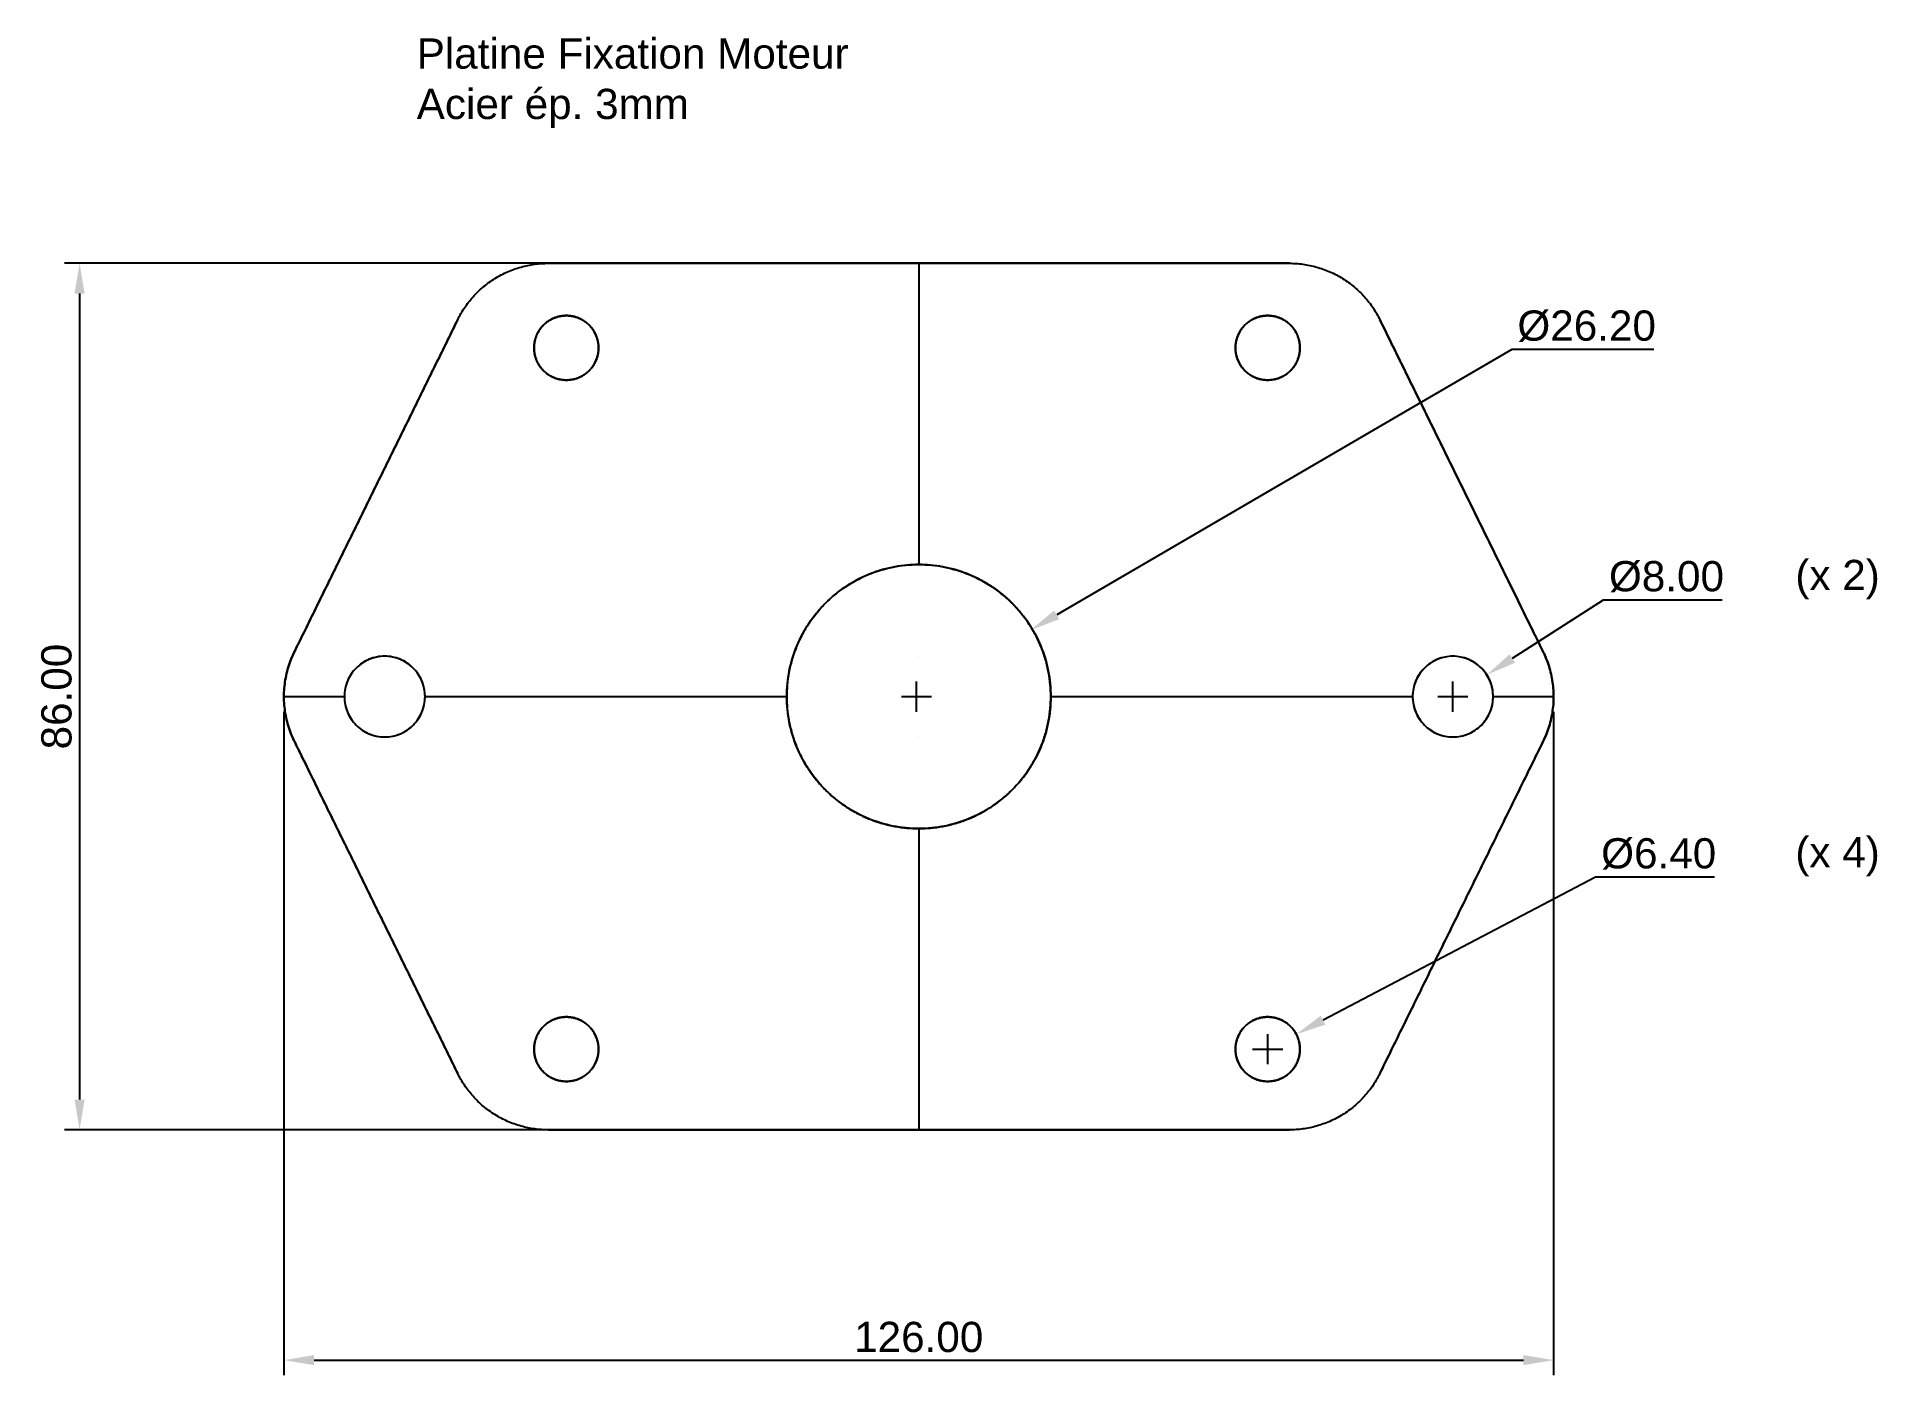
# Model space of a CAD drawing. Header units: millimetres. Extents: x -88 to 95, y -67 to 65.
import ezdxf

# ---------------------------------------------------------------- set-up
doc = ezdxf.new("R2010")
doc.units = ezdxf.units.MM
doc.layers.add('Défaut', color=178, linetype='Continuous', true_color=0x000000)
doc.styles.add('Helvetica Neue Regular', font='')
doc.styles.get('Helvetica Neue Regular').set_extended_font_data('Helvetica Neue')
doc.dimstyles.new('Défaut', dxfattribs={"dimtxt": 3, "dimasz": 3, "dimexe": 1.5, "dimexo": 1.5, "dimgap": 0.75, "dimtad": 1, "dimtoh": 1, "dimzin": 1, "dimdsep": 46, "dimtxsty": 'Helvetica Neue Regular', "dimcen": 1.5, "dimazin": 1, "dimtfac": 1, "dimtdec": 4, "dimtix": 1, "dimtofl": 0, "dimtmove": 1, "dimatfit": 3, "dimfxl": 3, "dimtolj": 1, "dimtzin": 1, "dimarcsym": 0})

# ---------------------------------------------------------------- blocks, each defined once
blk = doc.blocks.new('*D1')
at = {"layer": 'Defpoints', "color": 0}
for p in [(-63, 0), (63, 0), (63, -65.85)]:
    blk.add_point(p, dxfattribs=at)
at = {"layer": 'Défaut', "color": 0, "lineweight": -2}
for p, q in [((-63, -1.5), (-63, -67.35)), ((63, -1.5), (63, -67.35)), ((-60, -65.85), (60, -65.85))]:
    blk.add_line(p, q, dxfattribs=at)
at = {"layer": 'Défaut', "color": 0}
for points in [[(-60, -65.35), (-60, -66.35), (-63, -65.85)], [(60, -66.35), (60, -65.35), (63, -65.85)]]:
    blk.add_solid(points, dxfattribs=at)
at = {"layer": 'Défaut', "color": 0, "insert": (0, -63.57), "char_height": 3, "attachment_point": 5, "style": 'Helvetica Neue Regular'}
blk.add_mtext('\\A1;126.00', dxfattribs=at)
blk = doc.blocks.new('*D2')
at = {"layer": 'Defpoints', "color": 0}
for p in [(11.1, 6.6), (-11.54, -6.6)]:
    blk.add_point(p, dxfattribs=at)
at = {"layer": 'Défaut', "color": 0, "lineweight": -2}
for p, q in [((58.84, 34.43), (13.69, 8.11)), ((72.96, 34.43), (58.84, 34.43))]:
    blk.add_line(p, q, dxfattribs=at)
at = {"layer": 'Défaut', "color": 0}
for p, q in [((-1.72, 0), (1.28, 0)), ((-0.22, -1.5), (-0.22, 1.5))]:
    blk.add_line(p, q, dxfattribs=at)
blk.add_solid([(13.44, 8.54), (13.94, 7.68), (11.1, 6.6)], dxfattribs=at)
at = {"layer": 'Défaut', "color": 0, "insert": (66.28, 36.76), "char_height": 3, "attachment_point": 5, "style": 'Helvetica Neue Regular'}
blk.add_mtext('\\A1;Ø26.20', dxfattribs=at)
blk = doc.blocks.new('*D3')
at = {"layer": 'Defpoints', "color": 0}
for p in [(-0.32, 43), (-83.27, -43), (-0.32, -43)]:
    blk.add_point(p, dxfattribs=at)
at = {"layer": 'Défaut', "color": 0, "lineweight": -2}
for p, q in [((-1.82, 43), (-84.77, 43)), ((-83.27, 40), (-83.27, -40)), ((-1.82, -43), (-84.77, -43))]:
    blk.add_line(p, q, dxfattribs=at)
at = {"layer": 'Défaut', "color": 0}
for points in [[(-82.77, 40), (-83.77, 40), (-83.27, 43)], [(-83.77, -40), (-82.77, -40), (-83.27, -43)]]:
    blk.add_solid(points, dxfattribs=at)
at = {"layer": 'Défaut', "color": 0, "insert": (-85.55, 0), "char_height": 3, "attachment_point": 5, "rotation": 90, "style": 'Helvetica Neue Regular'}
blk.add_mtext('\\A1;86.00', dxfattribs=at)
blk = doc.blocks.new('*D4')
at = {"layer": 'Defpoints', "color": 0}
for p in [(37.46, -33.51), (31.79, -36.48)]:
    blk.add_point(p, dxfattribs=at)
at = {"layer": 'Défaut', "color": 0, "lineweight": -2}
for p, q in [((67.16, -17.93), (40.12, -32.11)), ((78.95, -17.93), (67.16, -17.93))]:
    blk.add_line(p, q, dxfattribs=at)
at = {"layer": 'Défaut', "color": 0}
for p, q in [((34.63, -36.49), (34.63, -33.49)), ((33.13, -34.99), (36.13, -34.99))]:
    blk.add_line(p, q, dxfattribs=at)
blk.add_solid([(39.89, -31.67), (40.35, -32.56), (37.46, -33.51)], dxfattribs=at)
at = {"layer": 'Défaut', "color": 0, "insert": (73.43, -15.61), "char_height": 3, "attachment_point": 5, "style": 'Helvetica Neue Regular'}
blk.add_mtext('\\A1;Ø6.40', dxfattribs=at)
blk = doc.blocks.new('*D5')
at = {"layer": 'Defpoints', "color": 0}
for p in [(56.37, 2.16), (49.64, -2.16)]:
    blk.add_point(p, dxfattribs=at)
at = {"layer": 'Défaut', "color": 0, "lineweight": -2}
for p, q in [((67.93, 9.57), (58.9, 3.78)), ((79.72, 9.57), (67.93, 9.57))]:
    blk.add_line(p, q, dxfattribs=at)
at = {"layer": 'Défaut', "color": 0}
for p, q in [((51.5, 0), (54.5, 0)), ((53, -1.5), (53, 1.5))]:
    blk.add_line(p, q, dxfattribs=at)
blk.add_solid([(58.63, 4.2), (59.17, 3.36), (56.37, 2.16)], dxfattribs=at)
at = {"layer": 'Défaut', "color": 0, "insert": (74.2, 11.89), "char_height": 3, "attachment_point": 5, "style": 'Helvetica Neue Regular'}
blk.add_mtext('\\A1;Ø8.00', dxfattribs=at)

msp = doc.modelspace()

# ---------------------------------------------------------------- linework, layer by layer
at = {"layer": 'Défaut'}
for p, q in [((-36.77, 43, 369.25), (-36.77, 43, 372.25)), ((0.003, 43, 369.25), (0.003, 13.1, 369.25)), ((0.003, 43, 372.25), (0.003, 13.1, 372.25)), ((0.003, 43, 369.25), (0.003, 43, 372.25)), ((36.777, 43, 369.25), (36.777, 43, 372.25)), ((-45.744, 37.413, 369.25), (-45.744, 37.413, 372.25)), ((45.751, 37.413, 369.25), (45.751, 37.413, 372.25)), ((-61.97, 4.414, 369.25), (-61.97, 4.414, 372.25)), ((61.977, 4.414, 369.25), (61.977, 4.414, 372.25)), ((-62.996, 0, 369.25), (-56.997, 0, 369.25)), ((-62.996, 0, 372.25), (-56.997, 0, 372.25)), ((-48.99, 0, 369.25), (-13.097, 0, 369.25)), ((-48.99, 0, 372.25), (-13.097, 0, 372.25)), ((13.103, 0, 369.25), (49.003, 0, 369.25)), ((13.103, 0, 372.25), (49.003, 0, 372.25)), ((57.003, 0, 369.25), (63.003, 0, 369.25)), ((57.003, 0, 372.25), (63.003, 0, 372.25)), ((-61.97, -4.412, 369.25), (-61.97, -4.412, 372.25)), ((61.977, -4.412, 369.25), (61.977, -4.412, 372.25)), ((0.003, -13.1, 369.25), (0.003, -43, 369.25)), ((0.003, -13.1, 372.25), (0.003, -43, 372.25)), ((52.49, -23.706, 369.25), (52.49, -23.706, 372.25)), ((-45.744, -37.412, 369.25), (-45.744, -37.412, 372.25)), ((45.751, -37.412, 369.25), (45.751, -37.412, 372.25)), ((-36.77, -43, 369.25), (-36.77, -43, 372.25)), ((0.003, -43, 369.25), (0.003, -43, 372.25)), ((36.777, -43, 369.25), (36.777, -43, 372.25))]:
    msp.add_line(p, q, dxfattribs=at)
at = {"layer": 'Défaut', "extrusion": (1, 0, 0)}
for points in [[(4.004, 369.25), (4.004, 372.25)], [(4, 369.25), (4, 372.25)], [(0, 369.25), (0, 372.25)], [(0, 369.25), (0, 372.25)], [(0, 369.25), (0, 372.25)], [(0, 369.25), (0, 372.25)], [(-4.003, 369.25), (-4.003, 372.25)], [(-4, 369.25), (-4, 372.25)]]:
    msp.add_lwpolyline(points, dxfattribs=at)
at = {"layer": 'Défaut', "extrusion": (2.21852e-16, 0, -1)}
msp.add_circle((52.993, 0, -369.25), 4.003, dxfattribs=at)
at = {"layer": 'Défaut', "extrusion": (2.22045e-16, 0, -1)}
msp.add_circle((-53.003, 0, -369.25), 4, dxfattribs=at)
at = {"layer": 'Défaut', "extrusion": (-9.71756e-09, -2.40424e-08, 1)}
msp.add_rational_spline([(-45.744, 37.413, 369.25), (-42.997, 43, 369.25), (-36.77, 43, 369.25)], [1, 0.848896899485, 1], degree=2, dxfattribs=at)
at = {"layer": 'Défaut', "extrusion": (-9.71757e-09, -2.40424e-08, 1)}
msp.add_rational_spline([(-45.744, 37.413, 372.25), (-42.997, 43, 372.25), (-36.77, 43, 372.25)], [1, 0.848896899485, 1], degree=2, dxfattribs=at)
at = {"layer": 'Défaut', "extrusion": (2.8896e-08, 1.86991e-14, 1)}
msp.add_rational_spline([(-45.744, 37.413, 370.75), (-42.997, 43, 370.75), (-36.77, 43, 370.75)], [1, 0.848896899485, 1], degree=2, dxfattribs=at)
at = {"layer": 'Défaut', "extrusion": (3.29892e-17, -1, -2.33917e-08)}
msp.add_open_spline([(-36.77, 43, 369.25), (-18.383, 43, 369.25), (0.003, 43, 369.25), (18.39, 43, 369.25), (36.777, 43, 369.25)], degree=2, knots=[393.9417265, 393.9417265, 393.9417265, 430.7153112, 430.7153112, 467.4888958, 467.4888958, 467.4888958], dxfattribs=at)
at = {"layer": 'Défaut', "extrusion": (-1.43737e-16, -1, -3.50876e-08)}
msp.add_open_spline([(-36.77, 43, 372.25), (-18.383, 43, 372.25), (0.003, 43, 372.25), (18.39, 43, 372.25), (36.777, 43, 372.25)], degree=2, knots=[393.9417265, 393.9417265, 393.9417265, 430.7153112, 430.7153112, 467.4888958, 467.4888958, 467.4888958], dxfattribs=at)
at = {"layer": 'Défaut', "extrusion": (0, -1, -4.67834e-08)}
msp.add_open_spline([(36.777, 43, 370.75), (18.39, 43, 370.75), (0.003, 43, 370.75), (-18.383, 43, 370.75), (-36.77, 43, 370.75)], degree=2, knots=[-467.4888958, -467.4888958, -467.4888958, -430.7153112, -430.7153112, -393.9417265, -393.9417265, -393.9417265], dxfattribs=at)
at = {"layer": 'Défaut', "extrusion": (4.25217e-08, -8.48387e-09, 1)}
for points in [[(36.777, 43, 369.25), (43.003, 43, 369.25), (45.751, 37.413, 369.25)], [(36.777, 43, 372.25), (43.003, 43, 372.25), (45.751, 37.413, 372.25)]]:
    msp.add_rational_spline(points, [1, 0.848896899485, 1], degree=2, dxfattribs=at)
at = {"layer": 'Défaut', "extrusion": (2.8896e-08, 1.01283e-13, 1)}
msp.add_rational_spline([(36.777, 43, 370.75), (43.003, 43, 370.75), (45.751, 37.413, 370.75)], [1, 0.848896899485, 1], degree=2, dxfattribs=at)
at = {"layer": 'Défaut'}
for points in [[(-42.056, 41.489, 369.25), (-42.056, 41.489, 370.75), (-42.056, 41.489, 372.25)], [(42.063, 41.489, 369.25), (42.063, 41.489, 370.75), (42.063, 41.489, 372.25)], [(-34.972, 37.805, 372.25), (-34.972, 37.805, 370.75), (-34.972, 37.805, 369.25)], [(34.628, 37.805, 372.25), (34.628, 37.805, 370.75), (34.628, 37.805, 369.25)], [(-38.172, 34.605, 372.25), (-38.172, 34.605, 370.75), (-38.172, 34.605, 369.25)], [(-31.772, 34.605, 372.25), (-31.772, 34.605, 370.75), (-31.772, 34.605, 369.25)], [(31.428, 34.605, 372.25), (31.428, 34.605, 370.75), (31.428, 34.605, 369.25)], [(37.828, 34.605, 372.25), (37.828, 34.605, 370.75), (37.828, 34.605, 369.25)], [(-34.972, 31.405, 372.25), (-34.972, 31.405, 370.75), (-34.972, 31.405, 369.25)], [(34.628, 31.405, 372.25), (34.628, 31.405, 370.75), (34.628, 31.405, 369.25)], [(0.003, 13.1, 372.25), (0.003, 13.1, 370.75), (0.003, 13.1, 369.25)], [(-13.097, 0, 372.25), (-13.097, 0, 370.75), (-13.097, 0, 369.25)], [(13.103, 0, 372.25), (13.103, 0, 370.75), (13.103, 0, 369.25)], [(61.977, -4.412, 369.25), (53.864, -20.912, 369.25), (45.751, -37.412, 369.25)], [(61.977, -4.412, 372.25), (53.864, -20.912, 372.25), (45.751, -37.412, 372.25)], [(45.751, -37.412, 370.75), (53.864, -20.912, 370.75), (61.977, -4.412, 370.75)], [(0.003, -13.1, 372.25), (0.003, -13.1, 370.75), (0.003, -13.1, 369.25)], [(-34.972, -31.795, 372.25), (-34.972, -31.795, 370.75), (-34.972, -31.795, 369.25)], [(34.628, -31.795, 372.25), (34.628, -31.795, 370.75), (34.628, -31.795, 369.25)], [(-38.172, -34.995, 372.25), (-38.172, -34.995, 370.75), (-38.172, -34.995, 369.25)], [(-31.772, -34.995, 372.25), (-31.772, -34.995, 370.75), (-31.772, -34.995, 369.25)], [(31.428, -34.995, 372.25), (31.428, -34.995, 370.75), (31.428, -34.995, 369.25)], [(37.828, -34.995, 372.25), (37.828, -34.995, 370.75), (37.828, -34.995, 369.25)], [(-34.972, -38.195, 372.25), (-34.972, -38.195, 370.75), (-34.972, -38.195, 369.25)], [(34.628, -38.195, 372.25), (34.628, -38.195, 370.75), (34.628, -38.195, 369.25)], [(-42.056, -41.489, 369.25), (-42.056, -41.489, 370.75), (-42.056, -41.489, 372.25)], [(42.063, -41.489, 369.25), (42.063, -41.489, 370.75), (42.063, -41.489, 372.25)]]:
    msp.add_open_spline(points, degree=2, dxfattribs=at)
for points, weights, degree, knots in [([(-45.744, -37.412, 369.25), (-53.857, -20.912, 369.25), (-61.97, -4.412, 369.25), (-64.14, 0.001, 369.25), (-61.97, 4.414, 369.25), (-53.857, 20.913, 369.25), (-45.744, 37.413, 369.25)], [1, 1, 1, 0.897416926455, 1, 1, 1], 2, [267.0613491, 267.0613491, 267.0613491, 318.4658919, 318.4658919, 327.6070749, 327.6070749, 379.0113075, 379.0113075, 379.0113075]), ([(-45.744, -37.412, 372.25), (-53.857, -20.912, 372.25), (-61.97, -4.412, 372.25), (-64.14, 0.001, 372.25), (-61.97, 4.414, 372.25), (-53.857, 20.913, 372.25), (-45.744, 37.413, 372.25)], [1, 1, 1, 0.897416926455, 1, 1, 1], 2, [267.0613491, 267.0613491, 267.0613491, 318.4658919, 318.4658919, 327.6070749, 327.6070749, 379.0113075, 379.0113075, 379.0113075]), ([(-45.744, 37.413, 370.75), (-53.857, 20.913, 370.75), (-61.97, 4.414, 370.75), (-64.14, 0.001, 370.75), (-61.97, -4.412, 370.75), (-53.857, -20.912, 370.75), (-45.744, -37.412, 370.75)], [1, 1, 1, 0.897416926455, 1, 1, 1], 2, [-379.0113075, -379.0113075, -379.0113075, -327.6070749, -327.6070749, -318.4658919, -318.4658919, -267.0613491, -267.0613491, -267.0613491]), ([(-31.772, 34.605, 369.25), (-31.772, 35.441, 369.25), (-32.084, 36.243, 369.25), (-32.709, 36.868, 369.25), (-33.006, 37.165, 369.25), (-33.359, 37.401, 369.25), (-34.135, 37.723, 369.25), (-34.552, 37.805, 369.25), (-34.972, 37.805, 369.25), (-35.392, 37.805, 369.25), (-35.808, 37.723, 369.25), (-36.585, 37.401, 369.25), (-36.937, 37.165, 369.25), (-37.235, 36.868, 369.25), (-37.859, 36.243, 369.25), (-38.172, 35.441, 369.25), (-38.172, 34.605, 369.25), (-38.172, 33.77, 369.25), (-37.859, 32.968, 369.25), (-37.235, 32.343, 369.25), (-36.937, 32.046, 369.25), (-36.585, 31.81, 369.25), (-35.808, 31.488, 369.25), (-35.392, 31.405, 369.25), (-34.972, 31.405, 369.25), (-34.552, 31.405, 369.25), (-34.135, 31.488, 369.25), (-33.359, 31.81, 369.25), (-33.006, 32.046, 369.25), (-32.709, 32.343, 369.25), (-32.084, 32.968, 369.25), (-31.772, 33.77, 369.25), (-31.772, 34.605, 369.25)], [1, 0.902368927062, 0.853553390593, 0.853553390593, 0.853553390593, 0.853553390593, 0.853553390593, 0.853553390593, 0.853553390593, 0.853553390593, 0.853553390593, 0.853553390593, 0.853553390593, 0.853553390593, 0.853553390593, 0.902368927062, 1, 0.902368927062, 0.853553390593, 0.853553390593, 0.853553390593, 0.853553390593, 0.853553390593, 0.853553390593, 0.853553390593, 0.853553390593, 0.853553390593, 0.853553390593, 0.853553390593, 0.853553390593, 0.853553390593, 0.902368927062, 1], 3, [0, 0, 0, 0, 2.5783797, 2.5783797, 2.5783797, 3.843107, 3.843107, 5.1078343, 5.1078343, 5.1078343, 6.3725615, 6.3725615, 7.6372888, 7.6372888, 7.6372888, 10.2156685, 10.2156685, 10.2156685, 12.7940483, 12.7940483, 12.7940483, 14.0587756, 14.0587756, 15.3235028, 15.3235028, 15.3235028, 16.5882301, 16.5882301, 17.8529574, 17.8529574, 17.8529574, 20.4313371, 20.4313371, 20.4313371, 20.4313371]), ([(-31.772, 34.605, 372.25), (-31.772, 35.441, 372.25), (-32.084, 36.243, 372.25), (-32.709, 36.868, 372.25), (-33.006, 37.165, 372.25), (-33.359, 37.401, 372.25), (-34.135, 37.723, 372.25), (-34.552, 37.805, 372.25), (-34.972, 37.805, 372.25), (-35.392, 37.805, 372.25), (-35.808, 37.723, 372.25), (-36.585, 37.401, 372.25), (-36.937, 37.165, 372.25), (-37.235, 36.868, 372.25), (-37.859, 36.243, 372.25), (-38.172, 35.441, 372.25), (-38.172, 34.605, 372.25), (-38.172, 33.77, 372.25), (-37.859, 32.968, 372.25), (-37.235, 32.343, 372.25), (-36.937, 32.046, 372.25), (-36.585, 31.81, 372.25), (-35.808, 31.488, 372.25), (-35.392, 31.405, 372.25), (-34.972, 31.405, 372.25), (-34.552, 31.405, 372.25), (-34.135, 31.488, 372.25), (-33.359, 31.81, 372.25), (-33.006, 32.046, 372.25), (-32.709, 32.343, 372.25), (-32.084, 32.968, 372.25), (-31.772, 33.77, 372.25), (-31.772, 34.605, 372.25)], [1, 0.902368927062, 0.853553390593, 0.853553390593, 0.853553390593, 0.853553390593, 0.853553390593, 0.853553390593, 0.853553390593, 0.853553390593, 0.853553390593, 0.853553390593, 0.853553390593, 0.853553390593, 0.853553390593, 0.902368927062, 1, 0.902368927062, 0.853553390593, 0.853553390593, 0.853553390593, 0.853553390593, 0.853553390593, 0.853553390593, 0.853553390593, 0.853553390593, 0.853553390593, 0.853553390593, 0.853553390593, 0.853553390593, 0.853553390593, 0.902368927062, 1], 3, [0, 0, 0, 0, 2.5783797, 2.5783797, 2.5783797, 3.843107, 3.843107, 5.1078343, 5.1078343, 5.1078343, 6.3725615, 6.3725615, 7.6372888, 7.6372888, 7.6372888, 10.2156685, 10.2156685, 10.2156685, 12.7940483, 12.7940483, 12.7940483, 14.0587756, 14.0587756, 15.3235028, 15.3235028, 15.3235028, 16.5882301, 16.5882301, 17.8529574, 17.8529574, 17.8529574, 20.4313371, 20.4313371, 20.4313371, 20.4313371]), ([(-31.772, 34.605, 370.834), (-31.772, 31.405, 370.834), (-34.972, 31.405, 370.834), (-38.172, 31.405, 370.834), (-38.172, 34.605, 370.834), (-38.172, 37.805, 370.834), (-34.972, 37.805, 370.834), (-31.772, 37.805, 370.834), (-31.772, 34.605, 370.834)], [1, 0.707106781187, 1, 0.707106781187, 1, 0.707106781187, 1, 0.707106781187, 1], 2, [0, 0, 0, 5.0265482, 5.0265482, 10.0530965, 10.0530965, 15.0796447, 15.0796447, 20.106193, 20.106193, 20.106193]), ([(37.828, 34.605, 369.25), (37.828, 35.441, 369.25), (37.516, 36.243, 369.25), (36.891, 36.868, 369.25), (36.594, 37.165, 369.25), (36.241, 37.401, 369.25), (35.465, 37.723, 369.25), (35.048, 37.805, 369.25), (34.628, 37.805, 369.25), (34.208, 37.805, 369.25), (33.792, 37.723, 369.25), (33.015, 37.401, 369.25), (32.663, 37.165, 369.25), (32.365, 36.868, 369.25), (31.741, 36.243, 369.25), (31.428, 35.441, 369.25), (31.428, 34.605, 369.25), (31.428, 33.77, 369.25), (31.741, 32.968, 369.25), (32.365, 32.343, 369.25), (32.663, 32.046, 369.25), (33.015, 31.81, 369.25), (33.792, 31.488, 369.25), (34.208, 31.405, 369.25), (34.628, 31.405, 369.25), (35.048, 31.405, 369.25), (35.465, 31.488, 369.25), (36.241, 31.81, 369.25), (36.594, 32.046, 369.25), (36.891, 32.343, 369.25), (37.516, 32.968, 369.25), (37.828, 33.77, 369.25), (37.828, 34.605, 369.25)], [1, 0.902368927062, 0.853553390593, 0.853553390593, 0.853553390593, 0.853553390593, 0.853553390593, 0.853553390593, 0.853553390593, 0.853553390593, 0.853553390593, 0.853553390593, 0.853553390593, 0.853553390593, 0.853553390593, 0.902368927062, 1, 0.902368927062, 0.853553390593, 0.853553390593, 0.853553390593, 0.853553390593, 0.853553390593, 0.853553390593, 0.853553390593, 0.853553390593, 0.853553390593, 0.853553390593, 0.853553390593, 0.853553390593, 0.853553390593, 0.902368927062, 1], 3, [0, 0, 0, 0, 2.5783797, 2.5783797, 2.5783797, 3.843107, 3.843107, 5.1078343, 5.1078343, 5.1078343, 6.3725615, 6.3725615, 7.6372888, 7.6372888, 7.6372888, 10.2156685, 10.2156685, 10.2156685, 12.7940483, 12.7940483, 12.7940483, 14.0587756, 14.0587756, 15.3235028, 15.3235028, 15.3235028, 16.5882301, 16.5882301, 17.8529574, 17.8529574, 17.8529574, 20.4313371, 20.4313371, 20.4313371, 20.4313371]), ([(37.828, 34.605, 372.25), (37.828, 35.441, 372.25), (37.516, 36.243, 372.25), (36.891, 36.868, 372.25), (36.594, 37.165, 372.25), (36.241, 37.401, 372.25), (35.465, 37.723, 372.25), (35.048, 37.805, 372.25), (34.628, 37.805, 372.25), (34.208, 37.805, 372.25), (33.792, 37.723, 372.25), (33.015, 37.401, 372.25), (32.663, 37.165, 372.25), (32.365, 36.868, 372.25), (31.741, 36.243, 372.25), (31.428, 35.441, 372.25), (31.428, 34.605, 372.25), (31.428, 33.77, 372.25), (31.741, 32.968, 372.25), (32.365, 32.343, 372.25), (32.663, 32.046, 372.25), (33.015, 31.81, 372.25), (33.792, 31.488, 372.25), (34.208, 31.405, 372.25), (34.628, 31.405, 372.25), (35.048, 31.405, 372.25), (35.465, 31.488, 372.25), (36.241, 31.81, 372.25), (36.594, 32.046, 372.25), (36.891, 32.343, 372.25), (37.516, 32.968, 372.25), (37.828, 33.77, 372.25), (37.828, 34.605, 372.25)], [1, 0.902368927062, 0.853553390593, 0.853553390593, 0.853553390593, 0.853553390593, 0.853553390593, 0.853553390593, 0.853553390593, 0.853553390593, 0.853553390593, 0.853553390593, 0.853553390593, 0.853553390593, 0.853553390593, 0.902368927062, 1, 0.902368927062, 0.853553390593, 0.853553390593, 0.853553390593, 0.853553390593, 0.853553390593, 0.853553390593, 0.853553390593, 0.853553390593, 0.853553390593, 0.853553390593, 0.853553390593, 0.853553390593, 0.853553390593, 0.902368927062, 1], 3, [0, 0, 0, 0, 2.5783797, 2.5783797, 2.5783797, 3.843107, 3.843107, 5.1078343, 5.1078343, 5.1078343, 6.3725615, 6.3725615, 7.6372888, 7.6372888, 7.6372888, 10.2156685, 10.2156685, 10.2156685, 12.7940483, 12.7940483, 12.7940483, 14.0587756, 14.0587756, 15.3235028, 15.3235028, 15.3235028, 16.5882301, 16.5882301, 17.8529574, 17.8529574, 17.8529574, 20.4313371, 20.4313371, 20.4313371, 20.4313371]), ([(37.828, 34.605, 370.834), (37.828, 31.405, 370.834), (34.628, 31.405, 370.834), (31.428, 31.405, 370.834), (31.428, 34.605, 370.834), (31.428, 37.805, 370.834), (34.628, 37.805, 370.834), (37.828, 37.805, 370.834), (37.828, 34.605, 370.834)], [1, 0.707106781187, 1, 0.707106781187, 1, 0.707106781187, 1, 0.707106781187, 1], 2, [0, 0, 0, 5.0265482, 5.0265482, 10.0530965, 10.0530965, 15.0796447, 15.0796447, 20.106193, 20.106193, 20.106193]), ([(45.751, 37.413, 369.25), (53.864, 20.913, 369.25), (61.977, 4.414, 369.25), (64.147, 0.001, 369.25), (61.977, -4.412, 369.25)], [1, 1, 1, 0.897416926455, 1], 2, [482.4193148, 482.4193148, 482.4193148, 533.8235475, 533.8235475, 542.9647304, 542.9647304, 542.9647304]), ([(45.751, 37.413, 372.25), (53.864, 20.913, 372.25), (61.977, 4.414, 372.25), (64.147, 0.001, 372.25), (61.977, -4.412, 372.25)], [1, 1, 1, 0.897416926455, 1], 2, [482.4193148, 482.4193148, 482.4193148, 533.8235475, 533.8235475, 542.9647304, 542.9647304, 542.9647304]), ([(61.977, -4.412, 370.75), (64.147, 0.001, 370.75), (61.977, 4.414, 370.75), (53.864, 20.913, 370.75), (45.751, 37.413, 370.75)], [1, 0.897416926455, 1, 1, 1], 2, [-542.9647304, -542.9647304, -542.9647304, -533.8235475, -533.8235475, -482.4193148, -482.4193148, -482.4193148]), ([(13.103, 0, 369.901), (13.103, -13.1, 369.901), (0.003, -13.1, 369.901), (-13.097, -13.1, 369.901), (-13.097, 0, 369.901), (-13.097, 13.1, 369.901), (0.003, 13.1, 369.901), (13.103, 13.1, 369.901), (13.103, 0, 369.901)], [1, 0.707106781187, 1, 0.707106781187, 1, 0.707106781187, 1, 0.707106781187, 1], 2, [0, 0, 0, 20.5774319, 20.5774319, 41.1548638, 41.1548638, 61.7322956, 61.7322956, 82.3097275, 82.3097275, 82.3097275]), ([(-31.772, -34.995, 369.25), (-31.772, -34.159, 369.25), (-32.084, -33.357, 369.25), (-32.709, -32.732, 369.25), (-33.006, -32.435, 369.25), (-33.359, -32.199, 369.25), (-34.135, -31.877, 369.25), (-34.552, -31.795, 369.25), (-34.972, -31.795, 369.25), (-35.392, -31.795, 369.25), (-35.808, -31.877, 369.25), (-36.585, -32.199, 369.25), (-36.937, -32.435, 369.25), (-37.235, -32.732, 369.25), (-37.859, -33.357, 369.25), (-38.172, -34.159, 369.25), (-38.172, -34.995, 369.25), (-38.172, -35.83, 369.25), (-37.859, -36.632, 369.25), (-37.235, -37.257, 369.25), (-36.937, -37.554, 369.25), (-36.585, -37.79, 369.25), (-35.808, -38.112, 369.25), (-35.392, -38.195, 369.25), (-34.972, -38.195, 369.25), (-34.552, -38.195, 369.25), (-34.135, -38.112, 369.25), (-33.359, -37.79, 369.25), (-33.006, -37.554, 369.25), (-32.709, -37.257, 369.25), (-32.084, -36.632, 369.25), (-31.772, -35.83, 369.25), (-31.772, -34.995, 369.25)], [1, 0.902368927062, 0.853553390593, 0.853553390593, 0.853553390593, 0.853553390593, 0.853553390593, 0.853553390593, 0.853553390593, 0.853553390593, 0.853553390593, 0.853553390593, 0.853553390593, 0.853553390593, 0.853553390593, 0.902368927062, 1, 0.902368927062, 0.853553390593, 0.853553390593, 0.853553390593, 0.853553390593, 0.853553390593, 0.853553390593, 0.853553390593, 0.853553390593, 0.853553390593, 0.853553390593, 0.853553390593, 0.853553390593, 0.853553390593, 0.902368927062, 1], 3, [0, 0, 0, 0, 2.5783797, 2.5783797, 2.5783797, 3.843107, 3.843107, 5.1078343, 5.1078343, 5.1078343, 6.3725615, 6.3725615, 7.6372888, 7.6372888, 7.6372888, 10.2156685, 10.2156685, 10.2156685, 12.7940483, 12.7940483, 12.7940483, 14.0587756, 14.0587756, 15.3235028, 15.3235028, 15.3235028, 16.5882301, 16.5882301, 17.8529574, 17.8529574, 17.8529574, 20.4313371, 20.4313371, 20.4313371, 20.4313371]), ([(-31.772, -34.995, 372.25), (-31.772, -34.159, 372.25), (-32.084, -33.357, 372.25), (-32.709, -32.732, 372.25), (-33.006, -32.435, 372.25), (-33.359, -32.199, 372.25), (-34.135, -31.877, 372.25), (-34.552, -31.795, 372.25), (-34.972, -31.795, 372.25), (-35.392, -31.795, 372.25), (-35.808, -31.877, 372.25), (-36.585, -32.199, 372.25), (-36.937, -32.435, 372.25), (-37.235, -32.732, 372.25), (-37.859, -33.357, 372.25), (-38.172, -34.159, 372.25), (-38.172, -34.995, 372.25), (-38.172, -35.83, 372.25), (-37.859, -36.632, 372.25), (-37.235, -37.257, 372.25), (-36.937, -37.554, 372.25), (-36.585, -37.79, 372.25), (-35.808, -38.112, 372.25), (-35.392, -38.195, 372.25), (-34.972, -38.195, 372.25), (-34.552, -38.195, 372.25), (-34.135, -38.112, 372.25), (-33.359, -37.79, 372.25), (-33.006, -37.554, 372.25), (-32.709, -37.257, 372.25), (-32.084, -36.632, 372.25), (-31.772, -35.83, 372.25), (-31.772, -34.995, 372.25)], [1, 0.902368927062, 0.853553390593, 0.853553390593, 0.853553390593, 0.853553390593, 0.853553390593, 0.853553390593, 0.853553390593, 0.853553390593, 0.853553390593, 0.853553390593, 0.853553390593, 0.853553390593, 0.853553390593, 0.902368927062, 1, 0.902368927062, 0.853553390593, 0.853553390593, 0.853553390593, 0.853553390593, 0.853553390593, 0.853553390593, 0.853553390593, 0.853553390593, 0.853553390593, 0.853553390593, 0.853553390593, 0.853553390593, 0.853553390593, 0.902368927062, 1], 3, [0, 0, 0, 0, 2.5783797, 2.5783797, 2.5783797, 3.843107, 3.843107, 5.1078343, 5.1078343, 5.1078343, 6.3725615, 6.3725615, 7.6372888, 7.6372888, 7.6372888, 10.2156685, 10.2156685, 10.2156685, 12.7940483, 12.7940483, 12.7940483, 14.0587756, 14.0587756, 15.3235028, 15.3235028, 15.3235028, 16.5882301, 16.5882301, 17.8529574, 17.8529574, 17.8529574, 20.4313371, 20.4313371, 20.4313371, 20.4313371]), ([(-31.772, -34.995, 370.834), (-31.772, -38.195, 370.834), (-34.972, -38.195, 370.834), (-38.172, -38.195, 370.834), (-38.172, -34.995, 370.834), (-38.172, -31.795, 370.834), (-34.972, -31.795, 370.834), (-31.772, -31.795, 370.834), (-31.772, -34.995, 370.834)], [1, 0.707106781187, 1, 0.707106781187, 1, 0.707106781187, 1, 0.707106781187, 1], 2, [0, 0, 0, 5.0265482, 5.0265482, 10.0530965, 10.0530965, 15.0796447, 15.0796447, 20.106193, 20.106193, 20.106193]), ([(37.828, -34.995, 369.25), (37.828, -34.159, 369.25), (37.516, -33.357, 369.25), (36.891, -32.732, 369.25), (36.594, -32.435, 369.25), (36.241, -32.199, 369.25), (35.465, -31.877, 369.25), (35.048, -31.795, 369.25), (34.628, -31.795, 369.25), (34.208, -31.795, 369.25), (33.792, -31.877, 369.25), (33.015, -32.199, 369.25), (32.663, -32.435, 369.25), (32.365, -32.732, 369.25), (31.741, -33.357, 369.25), (31.428, -34.159, 369.25), (31.428, -34.995, 369.25), (31.428, -35.83, 369.25), (31.741, -36.632, 369.25), (32.365, -37.257, 369.25), (32.663, -37.554, 369.25), (33.015, -37.79, 369.25), (33.792, -38.112, 369.25), (34.208, -38.195, 369.25), (34.628, -38.195, 369.25), (35.048, -38.195, 369.25), (35.465, -38.112, 369.25), (36.241, -37.79, 369.25), (36.594, -37.554, 369.25), (36.891, -37.257, 369.25), (37.516, -36.632, 369.25), (37.828, -35.83, 369.25), (37.828, -34.995, 369.25)], [1, 0.902368927062, 0.853553390593, 0.853553390593, 0.853553390593, 0.853553390593, 0.853553390593, 0.853553390593, 0.853553390593, 0.853553390593, 0.853553390593, 0.853553390593, 0.853553390593, 0.853553390593, 0.853553390593, 0.902368927062, 1, 0.902368927062, 0.853553390593, 0.853553390593, 0.853553390593, 0.853553390593, 0.853553390593, 0.853553390593, 0.853553390593, 0.853553390593, 0.853553390593, 0.853553390593, 0.853553390593, 0.853553390593, 0.853553390593, 0.902368927062, 1], 3, [0, 0, 0, 0, 2.5783797, 2.5783797, 2.5783797, 3.843107, 3.843107, 5.1078343, 5.1078343, 5.1078343, 6.3725615, 6.3725615, 7.6372888, 7.6372888, 7.6372888, 10.2156685, 10.2156685, 10.2156685, 12.7940483, 12.7940483, 12.7940483, 14.0587756, 14.0587756, 15.3235028, 15.3235028, 15.3235028, 16.5882301, 16.5882301, 17.8529574, 17.8529574, 17.8529574, 20.4313371, 20.4313371, 20.4313371, 20.4313371]), ([(37.828, -34.995, 372.25), (37.828, -34.159, 372.25), (37.516, -33.357, 372.25), (36.891, -32.732, 372.25), (36.594, -32.435, 372.25), (36.241, -32.199, 372.25), (35.465, -31.877, 372.25), (35.048, -31.795, 372.25), (34.628, -31.795, 372.25), (34.208, -31.795, 372.25), (33.792, -31.877, 372.25), (33.015, -32.199, 372.25), (32.663, -32.435, 372.25), (32.365, -32.732, 372.25), (31.741, -33.357, 372.25), (31.428, -34.159, 372.25), (31.428, -34.995, 372.25), (31.428, -35.83, 372.25), (31.741, -36.632, 372.25), (32.365, -37.257, 372.25), (32.663, -37.554, 372.25), (33.015, -37.79, 372.25), (33.792, -38.112, 372.25), (34.208, -38.195, 372.25), (34.628, -38.195, 372.25), (35.048, -38.195, 372.25), (35.465, -38.112, 372.25), (36.241, -37.79, 372.25), (36.594, -37.554, 372.25), (36.891, -37.257, 372.25), (37.516, -36.632, 372.25), (37.828, -35.83, 372.25), (37.828, -34.995, 372.25)], [1, 0.902368927062, 0.853553390593, 0.853553390593, 0.853553390593, 0.853553390593, 0.853553390593, 0.853553390593, 0.853553390593, 0.853553390593, 0.853553390593, 0.853553390593, 0.853553390593, 0.853553390593, 0.853553390593, 0.902368927062, 1, 0.902368927062, 0.853553390593, 0.853553390593, 0.853553390593, 0.853553390593, 0.853553390593, 0.853553390593, 0.853553390593, 0.853553390593, 0.853553390593, 0.853553390593, 0.853553390593, 0.853553390593, 0.853553390593, 0.902368927062, 1], 3, [0, 0, 0, 0, 2.5783797, 2.5783797, 2.5783797, 3.843107, 3.843107, 5.1078343, 5.1078343, 5.1078343, 6.3725615, 6.3725615, 7.6372888, 7.6372888, 7.6372888, 10.2156685, 10.2156685, 10.2156685, 12.7940483, 12.7940483, 12.7940483, 14.0587756, 14.0587756, 15.3235028, 15.3235028, 15.3235028, 16.5882301, 16.5882301, 17.8529574, 17.8529574, 17.8529574, 20.4313371, 20.4313371, 20.4313371, 20.4313371]), ([(37.828, -34.995, 370.834), (37.828, -38.195, 370.834), (34.628, -38.195, 370.834), (31.428, -38.195, 370.834), (31.428, -34.995, 370.834), (31.428, -31.795, 370.834), (34.628, -31.795, 370.834), (37.828, -31.795, 370.834), (37.828, -34.995, 370.834)], [1, 0.707106781187, 1, 0.707106781187, 1, 0.707106781187, 1, 0.707106781187, 1], 2, [0, 0, 0, 5.0265482, 5.0265482, 10.0530965, 10.0530965, 15.0796447, 15.0796447, 20.106193, 20.106193, 20.106193])]:
    msp.add_rational_spline(points, weights, degree=degree, knots=knots, dxfattribs=at)
at = {"layer": 'Défaut', "extrusion": (2.8896e-08, -7.7226e-16, 1)}
msp.add_open_spline([(13.103, 0, 369.25), (13.103, 1.72, 369.25), (12.765, 3.424, 369.25), (11.448, 6.603, 369.25), (10.483, 8.047, 369.25), (9.267, 9.263, 369.25), (8.05, 10.48, 369.25), (6.606, 11.445, 369.25), (3.427, 12.761, 369.25), (1.724, 13.1, 369.25), (0.003, 13.1, 369.25), (-1.717, 13.1, 369.25), (-3.42, 12.761, 369.25), (-6.599, 11.445, 369.25), (-8.043, 10.48, 369.25), (-9.26, 9.263, 369.25), (-10.476, 8.047, 369.25), (-11.441, 6.603, 369.25), (-12.758, 3.424, 369.25), (-13.097, 1.72, 369.25), (-13.097, 0, 369.25), (-13.097, -1.72, 369.25), (-12.758, -3.424, 369.25), (-11.441, -6.602, 369.25), (-10.476, -8.047, 369.25), (-9.26, -9.263, 369.25), (-8.043, -10.48, 369.25), (-6.599, -11.444, 369.25), (-3.42, -12.761, 369.25), (-1.717, -13.1, 369.25), (0.003, -13.1, 369.25), (1.724, -13.1, 369.25), (3.427, -12.761, 369.25), (6.606, -11.444, 369.25), (8.05, -10.48, 369.25), (9.267, -9.263, 369.25), (10.483, -8.047, 369.25), (11.448, -6.602, 369.25), (12.765, -3.424, 369.25), (13.103, -1.72, 369.25), (13.103, 0, 369.25)], degree=3, knots=[0, 0, 0, 0, 5.1774772, 5.1774772, 10.3549545, 10.3549545, 10.3549545, 15.5324317, 15.5324317, 20.7099089, 20.7099089, 20.7099089, 25.8873862, 25.8873862, 31.0648634, 31.0648634, 31.0648634, 36.2423406, 36.2423406, 41.4198179, 41.4198179, 41.4198179, 46.5972951, 46.5972951, 51.7747724, 51.7747724, 51.7747724, 56.9522496, 56.9522496, 62.1297268, 62.1297268, 62.1297268, 67.3072041, 67.3072041, 72.4846813, 72.4846813, 72.4846813, 77.6621585, 77.6621585, 82.8396358, 82.8396358, 82.8396358, 82.8396358], dxfattribs=at)
at = {"layer": 'Défaut', "extrusion": (-2.8896e-08, -1.64064e-15, -1)}
msp.add_open_spline([(13.103, 0, 372.25), (13.103, 1.72, 372.25), (12.765, 3.424, 372.25), (11.448, 6.603, 372.25), (10.483, 8.047, 372.25), (9.267, 9.263, 372.25), (8.05, 10.48, 372.25), (6.606, 11.445, 372.25), (3.427, 12.761, 372.25), (1.724, 13.1, 372.25), (0.003, 13.1, 372.25), (-1.717, 13.1, 372.25), (-3.42, 12.761, 372.25), (-6.599, 11.445, 372.25), (-8.043, 10.48, 372.25), (-9.26, 9.263, 372.25), (-10.476, 8.047, 372.25), (-11.441, 6.603, 372.25), (-12.758, 3.424, 372.25), (-13.097, 1.72, 372.25), (-13.097, 0, 372.25), (-13.097, -1.72, 372.25), (-12.758, -3.424, 372.25), (-11.441, -6.602, 372.25), (-10.476, -8.047, 372.25), (-9.26, -9.263, 372.25), (-8.043, -10.48, 372.25), (-6.599, -11.444, 372.25), (-3.42, -12.761, 372.25), (-1.717, -13.1, 372.25), (0.003, -13.1, 372.25), (1.724, -13.1, 372.25), (3.427, -12.761, 372.25), (6.606, -11.444, 372.25), (8.05, -10.48, 372.25), (9.267, -9.263, 372.25), (10.483, -8.047, 372.25), (11.448, -6.602, 372.25), (12.765, -3.424, 372.25), (13.103, -1.72, 372.25), (13.103, 0, 372.25)], degree=3, knots=[0, 0, 0, 0, 5.1774772, 5.1774772, 10.3549545, 10.3549545, 10.3549545, 15.5324317, 15.5324317, 20.7099089, 20.7099089, 20.7099089, 25.8873862, 25.8873862, 31.0648634, 31.0648634, 31.0648634, 36.2423406, 36.2423406, 41.4198179, 41.4198179, 41.4198179, 46.5972951, 46.5972951, 51.7747724, 51.7747724, 51.7747724, 56.9522496, 56.9522496, 62.1297268, 62.1297268, 62.1297268, 67.3072041, 67.3072041, 72.4846813, 72.4846813, 72.4846813, 77.6621585, 77.6621585, 82.8396358, 82.8396358, 82.8396358, 82.8396358], dxfattribs=at)
at = {"layer": 'Défaut', "extrusion": (-2.8896e-08, -9.71263e-15, -1)}
msp.add_open_spline([(-48.99, 0, 372.25), (-48.99, -0.526, 372.25), (-49.093, -1.046, 372.25), (-49.496, -2.018, 372.25), (-49.79, -2.459, 372.25), (-50.534, -3.203, 372.25), (-50.975, -3.497, 372.25), (-51.947, -3.9, 372.25), (-52.467, -4.003, 372.25), (-52.993, -4.003, 372.25), (-53.519, -4.003, 372.25), (-54.039, -3.9, 372.25), (-55.011, -3.497, 372.25), (-55.452, -3.203, 372.25), (-56.196, -2.459, 372.25), (-56.491, -2.018, 372.25), (-56.893, -1.046, 372.25), (-56.997, -0.526, 372.25), (-56.997, 0, 372.25), (-56.997, 0.526, 372.25), (-56.893, 1.046, 372.25), (-56.491, 2.018, 372.25), (-56.196, 2.459, 372.25), (-55.452, 3.203, 372.25), (-55.011, 3.498, 372.25), (-54.039, 3.9, 372.25), (-53.519, 4.004, 372.25), (-52.993, 4.004, 372.25), (-52.467, 4.004, 372.25), (-51.947, 3.9, 372.25), (-50.975, 3.498, 372.25), (-50.534, 3.203, 372.25), (-49.79, 2.459, 372.25), (-49.496, 2.018, 372.25), (-49.093, 1.046, 372.25), (-48.99, 0.526, 372.25), (-48.99, 0, 372.25)], degree=3, knots=[0, 0, 0, 0, 1.5822792, 1.5822792, 3.1645584, 3.1645584, 4.7468375, 4.7468375, 6.3291167, 6.3291167, 6.3291167, 7.9113959, 7.9113959, 9.4936751, 9.4936751, 11.0759543, 11.0759543, 12.6582334, 12.6582334, 12.6582334, 14.2405126, 14.2405126, 15.8227918, 15.8227918, 17.405071, 17.405071, 18.9873502, 18.9873502, 18.9873502, 20.5696293, 20.5696293, 22.1519085, 22.1519085, 23.7341877, 23.7341877, 25.3164669, 25.3164669, 25.3164669, 25.3164669], dxfattribs=at)
at = {"layer": 'Défaut', "extrusion": (-2.8896e-08, -5.16996e-17, -1)}
msp.add_open_spline([(57.003, 0, 372.25), (57.003, -0.525, 372.25), (56.9, -1.045, 372.25), (56.498, -2.016, 372.25), (56.203, -2.457, 372.25), (55.46, -3.2, 372.25), (55.019, -3.494, 372.25), (54.049, -3.896, 372.25), (53.529, -4, 372.25), (53.003, -4, 372.25), (52.478, -4, 372.25), (51.958, -3.896, 372.25), (50.987, -3.494, 372.25), (50.546, -3.2, 372.25), (49.804, -2.457, 372.25), (49.509, -2.016, 372.25), (49.107, -1.045, 372.25), (49.003, -0.525, 372.25), (49.003, 0, 372.25), (49.003, 0.525, 372.25), (49.107, 1.045, 372.25), (49.509, 2.016, 372.25), (49.804, 2.457, 372.25), (50.546, 3.2, 372.25), (50.987, 3.495, 372.25), (51.958, 3.897, 372.25), (52.478, 4, 372.25), (53.003, 4, 372.25), (53.529, 4, 372.25), (54.049, 3.897, 372.25), (55.019, 3.495, 372.25), (55.46, 3.2, 372.25), (56.203, 2.457, 372.25), (56.498, 2.016, 372.25), (56.9, 1.045, 372.25), (57.003, 0.525, 372.25), (57.003, 0, 372.25)], degree=3, knots=[0, 0, 0, 0, 1.5809091, 1.5809091, 3.1618182, 3.1618182, 4.7427272, 4.7427272, 6.3236363, 6.3236363, 6.3236363, 7.9045454, 7.9045454, 9.4854545, 9.4854545, 11.0663636, 11.0663636, 12.6472726, 12.6472726, 12.6472726, 14.2281817, 14.2281817, 15.8090908, 15.8090908, 17.3899999, 17.3899999, 18.970909, 18.970909, 18.970909, 20.551818, 20.551818, 22.1327271, 22.1327271, 23.7136362, 23.7136362, 25.2945453, 25.2945453, 25.2945453, 25.2945453], dxfattribs=at)
at = {"layer": 'Défaut', "extrusion": (9.71685e-09, -2.40419e-08, -1)}
msp.add_rational_spline([(-36.77, -43, 369.25), (-42.997, -43, 369.25), (-45.744, -37.412, 369.25)], [1, 0.848896898767, 1], degree=2, dxfattribs=at)
at = {"layer": 'Défaut', "extrusion": (9.71686e-09, -2.40419e-08, -1)}
msp.add_rational_spline([(-36.77, -43, 372.25), (-42.997, -43, 372.25), (-45.744, -37.412, 372.25)], [1, 0.848896898767, 1], degree=2, dxfattribs=at)
at = {"layer": 'Défaut', "extrusion": (-2.8896e-08, 4.6907e-14, -1)}
msp.add_rational_spline([(-36.77, -43, 370.75), (-42.997, -43, 370.75), (-45.744, -37.412, 370.75)], [1, 0.848896898767, 1], degree=2, dxfattribs=at)
at = {"layer": 'Défaut', "extrusion": (-4.25208e-08, -8.48365e-09, -1)}
msp.add_rational_spline([(45.751, -37.412, 369.25), (43.003, -43, 369.25), (36.777, -43, 369.25)], [1, 0.848896898767, 1], degree=2, dxfattribs=at)
at = {"layer": 'Défaut', "extrusion": (-4.25208e-08, -8.48363e-09, -1)}
msp.add_rational_spline([(45.751, -37.412, 372.25), (43.003, -43, 372.25), (36.777, -43, 372.25)], [1, 0.848896898767, 1], degree=2, dxfattribs=at)
at = {"layer": 'Défaut', "extrusion": (-2.88958e-08, -1.08266e-13, -1)}
msp.add_rational_spline([(45.751, -37.412, 370.75), (43.003, -43, 370.75), (36.777, -43, 370.75)], [1, 0.848896898767, 1], degree=2, dxfattribs=at)
at = {"layer": 'Défaut', "extrusion": (-9.89672e-17, -1, 7.01751e-08)}
msp.add_open_spline([(36.777, -43, 369.25), (18.39, -43, 369.25), (0.003, -43, 369.25), (-18.383, -43, 369.25), (-36.77, -43, 369.25)], degree=2, knots=[178.584071, 178.584071, 178.584071, 215.3576556, 215.3576556, 252.1312402, 252.1312402, 252.1312402], dxfattribs=at)
at = {"layer": 'Défaut', "extrusion": (-1.31956e-16, -1, 9.35668e-08)}
msp.add_open_spline([(36.777, -43, 372.25), (18.39, -43, 372.25), (0.003, -43, 372.25), (-18.383, -43, 372.25), (-36.77, -43, 372.25)], degree=2, knots=[178.584071, 178.584071, 178.584071, 215.3576556, 215.3576556, 252.1312402, 252.1312402, 252.1312402], dxfattribs=at)
at = {"layer": 'Défaut', "extrusion": (1.93221e-16, -1, 8.1871e-08)}
msp.add_open_spline([(-36.77, -43, 370.75), (-18.383, -43, 370.75), (0.003, -43, 370.75), (18.39, -43, 370.75), (36.777, -43, 370.75)], degree=2, knots=[-252.1312402, -252.1312402, -252.1312402, -215.3576556, -215.3576556, -178.584071, -178.584071, -178.584071], dxfattribs=at)

# ---------------------------------------------------------------- texts
at = {"layer": 'Défaut', "char_height": 3, "attachment_point": 7, "style": 'Helvetica Neue Regular'}
for s, insert, width in [('{\\fHelvetica Neue;Platine Fixation Moteur}\\P{\\fHelvetica Neue;Acier ép. 3mm}\\P', (-49.816, 56.409), 92.4918), ('(x 2)', (86.988, 9.662), 21.31148), ('(x 4)', (86.988, -17.836), 21.31148)]:
    msp.add_mtext(s, dxfattribs=dict(at, insert=insert, width=width))

# ---------------------------------------------------------------- dimensions: what is measured, and where the dimension line sits
at = {"layer": 'Défaut'}
dim = msp.add_linear_dim(base=(-83.273, -43, 372.25), p1=(-0.32, 43, 372.25), p2=(-0.32, -43, 372.25), angle=90, dimstyle='Défaut', override={"dimtxt": 3, "dimasz": 3, "dimexe": 1.5, "dimexo": 1.5, "dimgap": 0.75, "dimtad": 1, "dimtih": 0, "dimtoh": 0, "dimdec": 2, "dimzin": 1, "dimtxsty": 'Helvetica Neue Regular', "dimsah": 0, "dimcen": 1.5, "dimadec": 2, "dimazin": 1, "dimtix": 0, "dimtmove": 0, "dimfxl": 3, "dimtzin": 1}, dxfattribs=at)
dim.commit()
dim.dimension.update_dxf_attribs({"geometry": '*D3', "text_midpoint": (-85.546, 0, 372.25)})
for p1, p2, text, picture, middle in [((-11.537, -6.598, 372.25), (11.097, 6.598, 372.25), 'Ø26.20', '*D2', (58.838, 34.433, 372.25)), ((49.636, -2.158, 369.25), (56.371, 2.158, 369.25), 'Ø8.00', '*D5', (67.935, 9.567, 369.25)), ((31.794, -36.481), (37.462, -33.508), 'Ø6.40', '*D4', (67.159, -17.931))]:
    dim = msp.add_diameter_dim_2p(p1=p1, p2=p2, text=text, dimstyle='Défaut', override={"dimscale": 1, "dimasz": 3, "dimtad": 1, "dimtih": 0, "dimtoh": 1, "dimlfac": 1, "dimtxsty": 'Helvetica Neue Regular', "dimsah": 0}, dxfattribs=at)
    dim.commit()
    dim.dimension.update_dxf_attribs({"geometry": picture, "text_midpoint": middle, "dimtype": 163})
dim = msp.add_linear_dim(base=(63.003, -65.846, 372.25), p1=(-62.996, 0, 372.25), p2=(63.003, 0, 372.25), dimstyle='Défaut', override={"dimtxt": 3, "dimasz": 3, "dimexe": 1.5, "dimexo": 1.5, "dimgap": 0.75, "dimtad": 1, "dimtih": 0, "dimtoh": 0, "dimdec": 2, "dimzin": 1, "dimtxsty": 'Helvetica Neue Regular', "dimsah": 0, "dimcen": 1.5, "dimadec": 2, "dimazin": 1, "dimtix": 0, "dimtmove": 0, "dimfxl": 3, "dimtzin": 1}, dxfattribs=at)
dim.commit()
dim.dimension.update_dxf_attribs({"geometry": '*D1', "text_midpoint": (0.003, -63.573, 372.25)})

doc.saveas('drawing.dxf')
